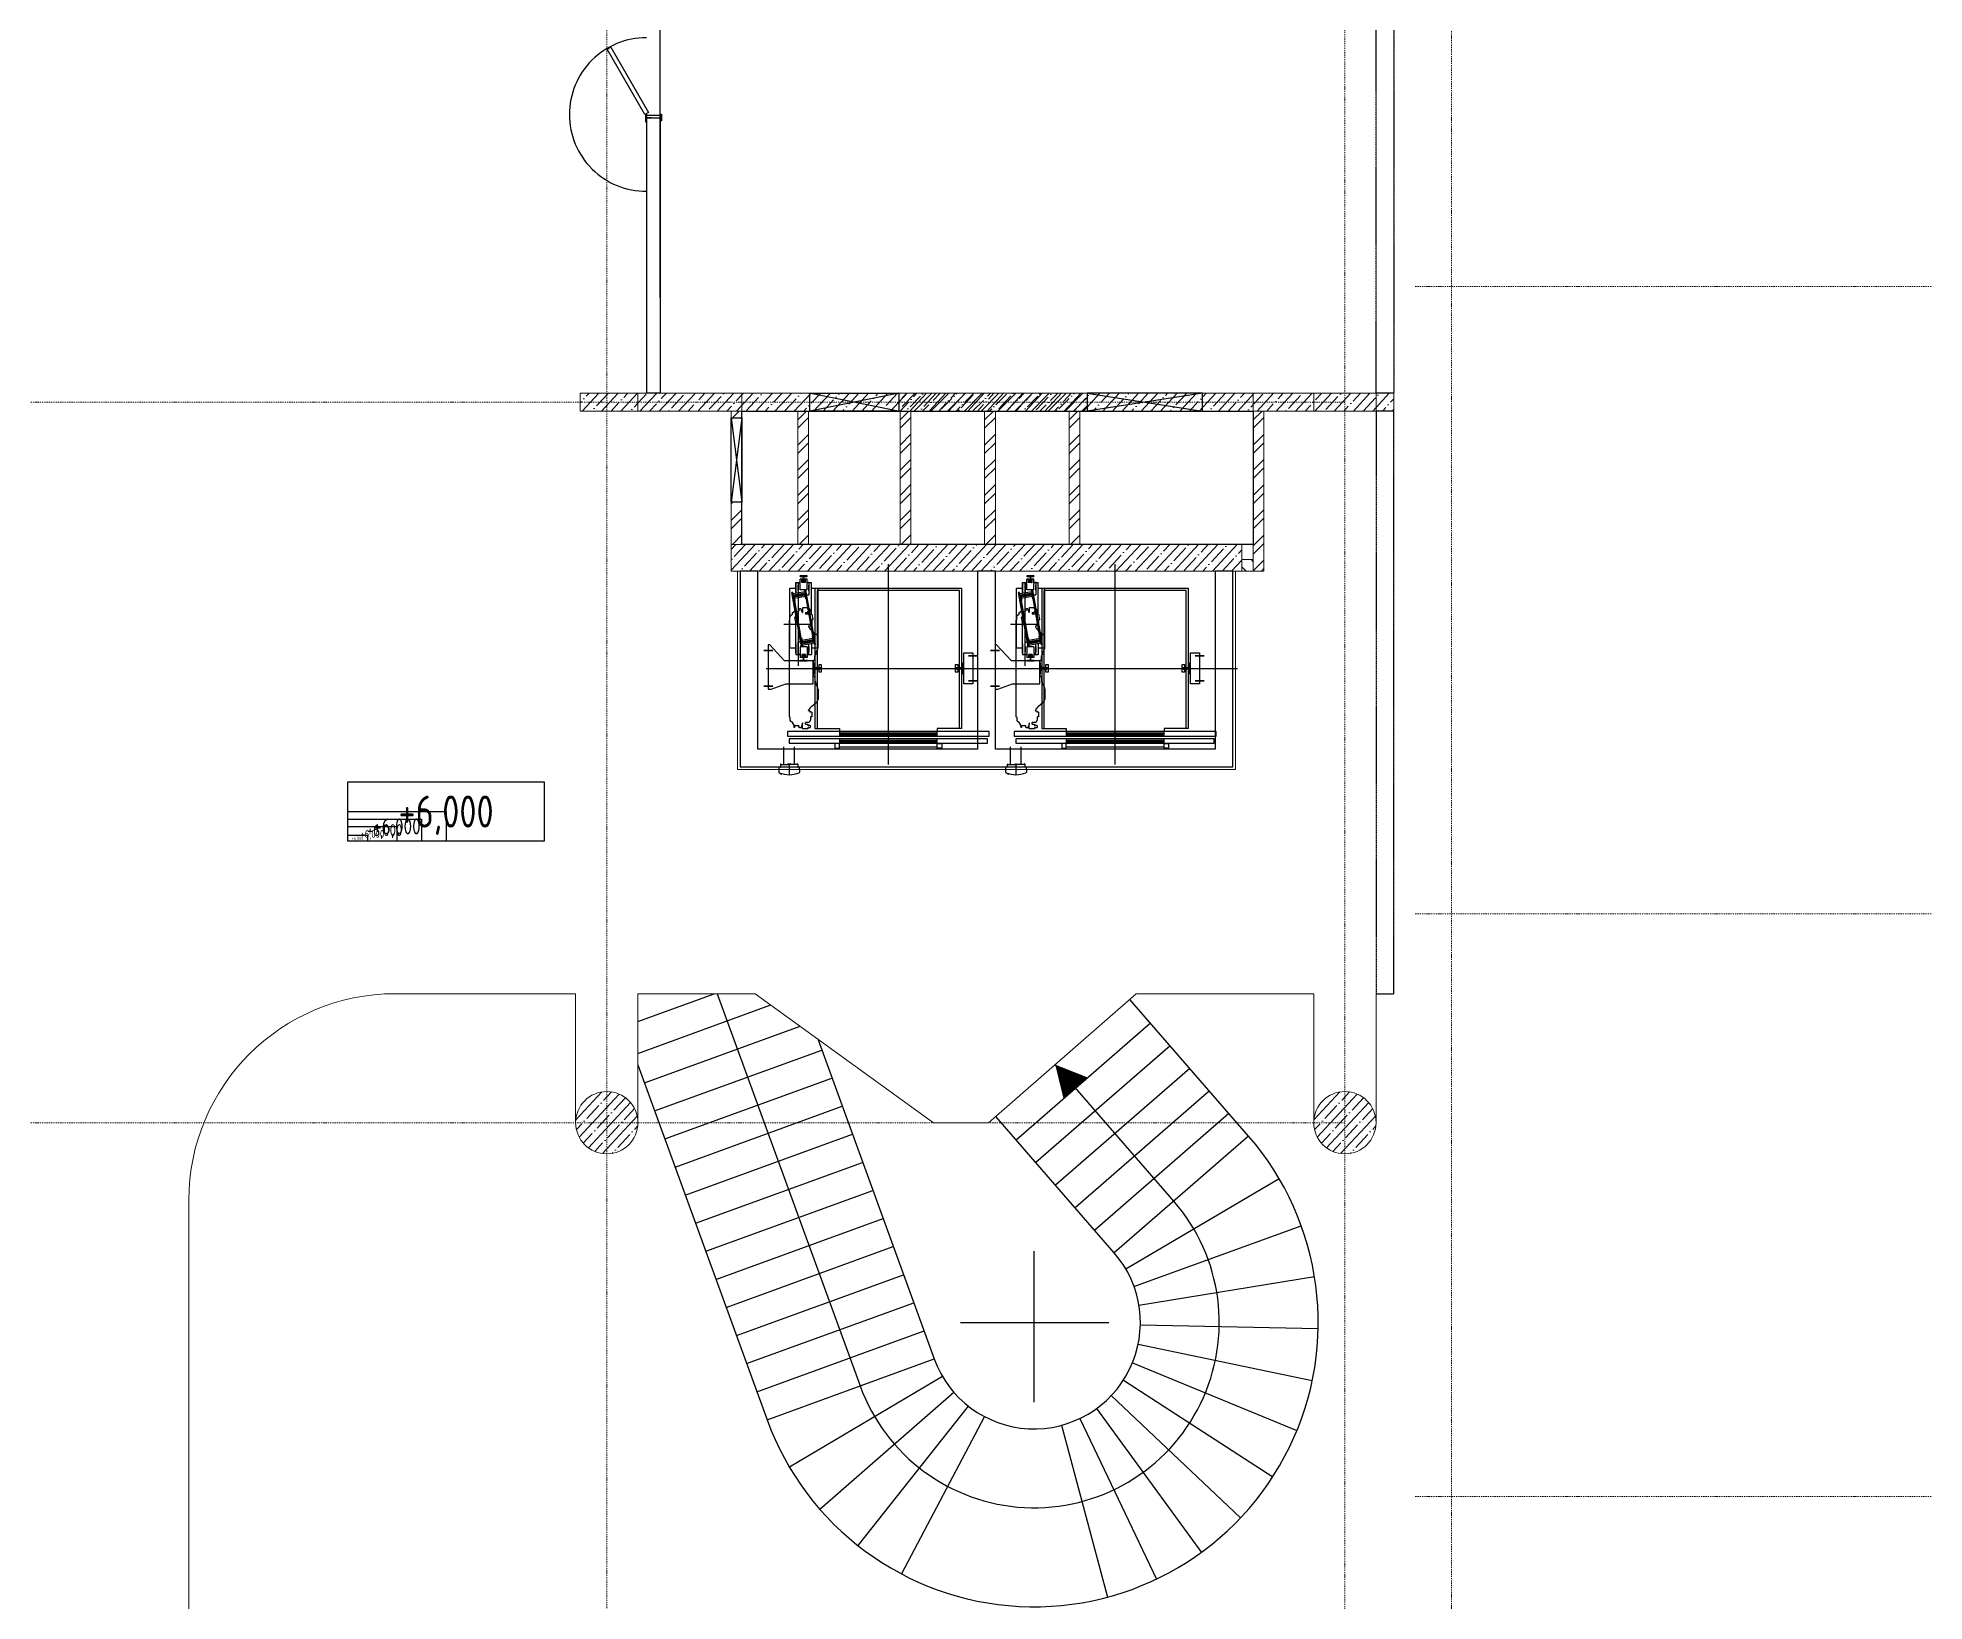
# Model space of a CAD drawing. Header units: millimetres. Extents: x -798 to 124478, y -405 to 121556.
# Drawn here: x 30879 to 52093, y 40399 to 57976 of the extents above; entities that cross this region are included whole.
import ezdxf
from ezdxf.enums import TextEntityAlignment as Align

# ---------------------------------------------------------------- set-up
doc = ezdxf.new("R2010")
doc.units = ezdxf.units.MM
for name, pattern in [('CENTER', [2, 1.25, -0.25, 0.25, -0.25]), ('PHANTOM2', [1.25, 0.625, -0.125, 0.125, -0.125, 0.125, -0.125]), ('Strichpunkt', [25.4, 12.7, -6.35, 0, -6.35])]:
    doc.linetypes.add(name, pattern=pattern)
for name, color, linetype in [('0 @ 0.1', 7, 'Continuous'), ('0 @ 0.2', 7, 'Continuous'), ('0 @ 100', 7, 'Continuous'), ('0 @ 20', 7, 'Continuous'), ('0 @ 200', 7, 'Continuous'), ('0 @ 50', 7, 'Continuous'), ('0 @ 75', 7, 'Continuous'), ('1', 7, 'Continuous'), ('A-ABOVE', 89, 'PHANTOM2'), ('A-OTB', 132, 'Continuous'), ('A-ЭСКИЗ', 250, 'Continuous'), ('kone', 2, 'Continuous')]:
    doc.layers.add(name, color=color, linetype=linetype)
for name, color, linetype, lineweight in [('A-AXES', 40, 'CENTER', 5), ('A-Hatch', 253, 'Continuous', 9), ('A-WALL-BRCK', 5, 'Continuous', 9), ('A-WALL-CONC', 4, 'Continuous', 13), ('concreet', 5, 'Continuous', 15), ('Текст', 7, 'Continuous', 25)]:
    doc.layers.add(name, color=color, linetype=linetype, lineweight=lineweight)
doc.styles.add('Arch-Dim', font='romans.shx', dxfattribs={"width": 0.75})

# ---------------------------------------------------------------- blocks, each defined once
blk = doc.blocks.new('Elev_A_CWT4PSM_DBG820_0')
at = {"layer": '1'}
for p, q in [((-12, 440), (-40, 440)), ((-40, 400), (-40, 440)), ((-12, 440), (-20, 440)), ((-20, 405), (-20, 440)), ((-12, 405), (-12, 440)), ((-12, 405), (-12, 440)), ((-12, 434), (-11, 434)), ((-12, 434), (-10, 434)), ((-12, 432), (-8, 432)), ((-10, 434), (-8, 432)), ((-8, 412), (-8, 432)), ((-8, 432), (-8, 432)), ((10, 434), (8, 432)), ((12, 432), (8, 432)), ((8, 412), (8, 432)), ((8, 432), (8, 432)), ((12, 434), (10, 434)), ((11, 434), (12, 434)), ((20, 440), (12, 440)), ((12, 405), (12, 440)), ((12, 405), (12, 440)), ((40, 440), (12, 440)), ((20, 405), (20, 440)), ((40, 400), (40, 440)), ((-160, 330), (-160, -330)), ((-89, 335), (-155, 335)), ((-121, 293), (-133, 291)), ((-25, -319), (-133, 291)), ((-13, -317), (-121, 293)), ((-118, 280), (18, 303)), ((21, 284), (-115, 260)), ((-107, 253), (-105, 255)), ((19, 260), (-105, 238)), ((-105, 255), (-102, 256)), ((21, 247), (-103, 225)), ((-100, 256), (-98, 251)), ((-89, 405), (-40, 405)), ((-89, 285), (-89, 405)), ((-89, 391), (-89, 285)), ((-89, 249), (-89, 265)), ((-89, 265), (-89, 248)), ((-85, 254), (-85, 258)), ((-84, 259), (-83, 259)), ((-82, 259), (-80, 255)), ((-66, 257), (-66, 262)), ((-65, 263), (-64, 263)), ((-63, 262), (-61, 258)), ((-60, 405), (-60, 290)), ((-60, 405), (-40, 405)), ((-60, 315), (-60, 375)), ((-60, 270), (-60, 265)), ((-60, 265), (-47, 265)), ((-48, 260), (-47, 265)), ((-46, 266), (-45, 266)), ((-44, 265), (-29, 265)), ((-44, 265), (-42, 261)), ((-43, 392), (-43, 400)), ((-40, 400), (-43, 400)), ((-40, 392), (-43, 392)), ((-40, 320), (-40, 392)), ((40, 320), (-40, 320)), ((-29, 263), (-29, 268)), ((-28, 269), (-27, 269)), ((-26, 269), (-24, 264)), ((-24, 265), (-11, 265)), ((20, 405), (-20, 405)), ((-12, 412), (-8, 412)), ((-12, 410), (-11, 411)), ((-11, 411), (-9, 411)), ((-11, 405), (-7, 410)), ((-10, 267), (-10, 272)), ((-9, 411), (-9, 411)), ((-9, 411), (-8, 411)), ((-9, 272), (-8, 273)), ((-8, 412), (-8, 411)), ((-7, 410), (7, 410)), ((7, 410), (-7, 410)), ((-7, 272), (-5, 268)), ((-3, 265), (6, 265)), ((10, 405), (7, 410)), ((8, 412), (8, 411)), ((12, 412), (8, 412)), ((9, 411), (8, 411)), ((8, 270), (9, 275)), ((11, 411), (9, 411)), ((9, 411), (9, 411)), ((10, 276), (13, 276)), ((12, 410), (11, 411)), ((13, 276), (16, 275)), ((27, 319), (15, 317)), ((123, -293), (15, 317)), ((17, 265), (24, 265)), ((135, -291), (27, 319)), ((28, 220), (101, -198)), ((36, 265), (60, 265)), ((40, 405), (89, 405)), ((60, 405), (40, 405)), ((40, 405), (60, 405)), ((40, 400), (42, 400)), ((40, 320), (40, 392)), ((40, 392), (42, 392)), ((42, 392), (42, 400)), ((60, 405), (60, 265)), ((60, 315), (60, 375)), ((89, 245), (89, 405)), ((89, 49), (89, 388)), ((155, 335), (89, 335)), ((160, 330), (160, -330)), ((-102, 13), (-100, 15)), ((-102, 13), (-91, -47)), ((-100, 15), (-84, 18)), ((-26, -220), (-99, 198)), ((-89, 17), (-89, 44)), ((75, 46), (91, 49)), ((91, 49), (93, 47)), ((93, 47), (104, -13)), ((-91, -47), (-89, -49)), ((-89, -49), (-73, -46)), ((-89, -391), (-89, -49)), ((102, -15), (86, -18)), ((89, -17), (89, -33)), ((104, -13), (102, -15)), ((-89, -335), (-155, -335)), ((-89, -285), (-89, -405)), ((-89, -405), (-40, -405)), ((-60, -405), (-60, -265)), ((-60, -265), (-35, -265)), ((-60, -315), (-60, -375)), ((-60, -405), (-40, -405)), ((-43, -392), (-43, -400)), ((-40, -392), (-43, -392)), ((-40, -400), (-43, -400)), ((-40, -320), (-40, -392)), ((40, -320), (-40, -320)), ((-40, -400), (-40, -440)), ((-30, -221), (-24, -220)), ((-13, -317), (-25, -319)), ((-22, -265), (-16, -265)), ((20, -405), (-20, -405)), ((-20, -405), (-20, -440)), ((105, -225), (-19, -247)), ((-19, -284), (117, -260)), ((120, -280), (-16, -303)), ((-11, -276), (-14, -275)), ((-12, -405), (-12, -440)), ((-12, -405), (-12, -440)), ((-12, -410), (-11, -411)), ((-12, -412), (-8, -412)), ((-8, -276), (-11, -276)), ((-11, -405), (-7, -410)), ((-11, -411), (-9, -411)), ((-9, -411), (-9, -411)), ((-9, -411), (-8, -411)), ((-8, -412), (-8, -411)), ((-8, -412), (-8, -432)), ((-7, -270), (-7, -275)), ((-7, -410), (7, -410)), ((7, -410), (-7, -410)), ((-4, -265), (5, -265)), ((9, -272), (7, -268)), ((10, -405), (7, -410)), ((8, -412), (8, -411)), ((9, -411), (8, -411)), ((12, -412), (8, -412)), ((8, -412), (8, -432)), ((11, -411), (9, -411)), ((9, -411), (9, -411)), ((11, -272), (10, -273)), ((12, -410), (11, -411)), ((12, -267), (12, -272)), ((12, -405), (12, -440)), ((12, -405), (12, -440)), ((13, -265), (26, -265)), ((20, -405), (20, -440)), ((28, -269), (26, -264)), ((30, -269), (29, -269)), ((31, -263), (30, -268)), ((31, -265), (46, -265)), ((40, -320), (40, -392)), ((40, -392), (42, -392)), ((40, -400), (42, -400)), ((40, -400), (40, -440)), ((40, -405), (89, -405)), ((60, -405), (40, -405)), ((40, -405), (60, -405)), ((42, -392), (42, -400)), ((46, -265), (44, -261)), ((48, -266), (47, -266)), ((50, -260), (49, -265)), ((49, -265), (60, -265)), ((60, -270), (60, -265)), ((60, -405), (60, -290)), ((60, -315), (60, -375)), ((65, -262), (63, -258)), ((67, -263), (66, -263)), ((68, -257), (68, -262)), ((84, -259), (82, -255)), ((86, -259), (85, -259)), ((87, -254), (87, -258)), ((89, -249), (89, -265)), ((89, -249), (89, -265)), ((89, -285), (89, -405)), ((89, -285), (89, -388)), ((155, -335), (89, -335)), ((102, -256), (100, -251)), ((107, -255), (103, -256)), ((109, -253), (107, -255)), ((135, -291), (123, -293)), ((-12, -440), (-40, -440)), ((-12, -440), (-20, -440)), ((-12, -432), (-8, -432)), ((-12, -434), (-11, -434)), ((-12, -434), (-10, -434)), ((-10, -434), (-8, -432)), ((-8, -432), (-8, -432)), ((12, -432), (8, -432)), ((8, -432), (8, -432)), ((10, -434), (8, -432)), ((12, -434), (10, -434)), ((11, -434), (12, -434)), ((20, -440), (12, -440)), ((40, -440), (12, -440))]:
    blk.add_line(p, q, dxfattribs=at)
for points in [[(-107, 253), (-107, 253), (-107, 252), (-107, 252), (-106, 250), (-106, 249), (-106, 247), (-105, 245), (-105, 242), (-104, 239), (-104, 238)], [(-105, 238), (-98, 198), (-100, 198), (-101, 198), (-102, 198), (-103, 198), (-103, 197), (-104, 197), (-104, 197), (-104, 197)], [(-98, 251), (-98, 251), (-98, 251), (-98, 250), (-98, 248), (-98, 247), (-97, 245), (-97, 243), (-96, 240), (-96, 239)], [(-85, 254), (-85, 253), (-85, 253), (-85, 252), (-85, 251), (-84, 249), (-84, 247), (-84, 245), (-83, 243), (-83, 242)], [(-80, 255), (-80, 254), (-80, 254), (-79, 253), (-79, 252), (-79, 250), (-79, 248), (-78, 246), (-78, 243), (-78, 243)], [(-66, 257), (-66, 257), (-66, 256), (-66, 255), (-66, 254), (-66, 253), (-65, 251), (-65, 248), (-64, 246), (-64, 245)], [(-61, 258), (-61, 258), (-61, 257), (-61, 256), (-61, 255), (-60, 254), (-60, 252), (-60, 249), (-59, 247), (-59, 246)], [(-48, 260), (-48, 260), (-48, 259), (-47, 259), (-47, 257), (-47, 256), (-47, 254), (-46, 252), (-46, 249), (-46, 248)], [(-42, 261), (-42, 261), (-42, 260), (-42, 260), (-42, 258), (-42, 257), (-41, 255), (-41, 253), (-40, 250), (-40, 249)], [(-29, 263), (-29, 263), (-29, 263), (-29, 262), (-29, 261), (-28, 259), (-28, 257), (-28, 255), (-27, 252), (-27, 251)], [(-24, 264), (-24, 264), (-23, 264), (-23, 263), (-23, 262), (-23, 260), (-23, 258), (-22, 256), (-22, 253), (-21, 252)], [(-10, 267), (-10, 267), (-10, 266), (-10, 265), (-10, 264), (-10, 262), (-9, 261), (-9, 258), (-8, 256), (-8, 255)], [(-5, 268), (-5, 268), (-5, 267), (-5, 266), (-4, 265), (-4, 263), (-4, 262), (-3, 259), (-3, 257), (-3, 256)], [(8, 270), (8, 270), (9, 269), (9, 269), (9, 267), (9, 266), (10, 264), (10, 262), (10, 259), (11, 258)], [(16, 275), (16, 275), (16, 274), (16, 273), (16, 272), (16, 270), (17, 268), (17, 266), (18, 264), (18, 261), (18, 259)], [(32, 221), (32, 221), (32, 221), (31, 221), (31, 221), (30, 221), (29, 221), (28, 221), (26, 220), (19, 260)], [(-24, -220), (-17, -260), (107, -238), (100, -198), (102, -198), (103, -198), (104, -198), (105, -198), (105, -197), (105, -197), (106, -197), (106, -197)], [(-17, -259), (-16, -262), (-16, -265), (-15, -267), (-15, -269), (-14, -271), (-14, -273), (-14, -274), (-14, -274), (-14, -275), (-14, -275)], [(-9, -258), (-8, -259), (-8, -262), (-8, -264), (-7, -266), (-7, -267), (-7, -269), (-7, -269), (-7, -270), (-7, -270)], [(5, -256), (5, -257), (5, -259), (6, -262), (6, -263), (6, -265), (7, -266), (7, -267), (7, -268), (7, -268)], [(10, -255), (10, -256), (11, -258), (11, -261), (11, -262), (12, -264), (12, -265), (12, -266), (12, -267), (12, -267)], [(23, -252), (24, -253), (24, -256), (24, -258), (25, -260), (25, -262), (25, -263), (25, -264), (25, -264), (26, -264)], [(29, -251), (29, -252), (29, -255), (30, -257), (30, -259), (30, -261), (31, -262), (31, -263), (31, -263), (31, -263)], [(42, -249), (42, -250), (43, -253), (43, -255), (43, -257), (44, -258), (44, -260), (44, -260), (44, -261), (44, -261)], [(47, -248), (48, -249), (48, -252), (49, -254), (49, -256), (49, -257), (49, -259), (49, -259), (50, -260), (50, -260)], [(61, -246), (61, -247), (61, -249), (62, -252), (62, -254), (62, -255), (63, -256), (63, -257), (63, -258), (63, -258)], [(66, -245), (66, -246), (67, -248), (67, -251), (68, -253), (68, -254), (68, -255), (68, -256), (68, -257), (68, -257)], [(80, -243), (80, -243), (80, -246), (81, -248), (81, -250), (81, -252), (81, -253), (82, -254), (82, -254), (82, -255)], [(85, -242), (85, -243), (86, -245), (86, -247), (86, -249), (87, -251), (87, -252), (87, -253), (87, -253), (87, -254)], [(98, -239), (98, -240), (99, -243), (99, -245), (100, -247), (100, -248), (100, -250), (100, -251), (100, -251), (100, -251)], [(106, -238), (107, -241), (107, -243), (108, -246), (108, -248), (108, -250), (108, -251), (109, -252), (109, -253), (109, -253), (109, -253)]]:
    blk.add_lwpolyline(points, dxfattribs=at)
for centre, radius, start, end in [((-155, 330), 5, 90, 180), ((-101, 255), 1, 25, 100), ((-92, 254), 7, 205, 355), ((-84, 258), 1, 100, 175), ((-83, 258), 1, 25, 100), ((-73, 258), 7, 205, 355), ((-65, 262), 1, 100, 175), ((-64, 262), 1, 25, 100), ((-55, 261), 7, 205, 355), ((-46, 265), 1, 100, 175), ((-45, 265), 1, 25, 100), ((-36, 264), 7, 205, 355), ((-28, 268), 1, 100, 175), ((-27, 268), 1, 25, 100), ((-17, 267), 7, 205, 355), ((-10, 409), 4, 235.7711, 259.1931), ((-9, 271), 1, 100, 175), ((-8, 272), 1, 25, 100), ((1, 271), 7, 205, 355), ((10, 275), 1, 100, 175), ((10, 409), 4, 280.8069, 304.2289), ((11, 408), 2, 276.7774, 292.0243), ((155, 330), 5, 0, 90), ((-155, -330), 5, 180, 270), ((-10, -409), 4, 100.8069, 124.2289), ((-8, -275), 1, 280, 355), ((0, -271), 7, 25, 175), ((10, -272), 1, 205, 280), ((10, -409), 4, 55.7711, 79.1931), ((11, -271), 1, 280, 355), ((11, -408), 2, 67.9757, 83.2226), ((19, -267), 7, 25, 175), ((28, -268), 1, 205, 280), ((29, -268), 1, 280, 355), ((38, -264), 7, 25, 175), ((47, -265), 1, 205, 280), ((48, -265), 1, 280, 355), ((57, -261), 7, 25, 175), ((66, -262), 1, 205, 280), ((67, -262), 1, 280, 355), ((75, -258), 7, 25, 175), ((85, -258), 1, 205, 280), ((86, -258), 1, 280, 355), ((94, -254), 7, 25, 175), ((103, -255), 1, 205, 280), ((155, -330), 5, 270, 0)]:
    blk.add_arc(centre, radius, start, end, dxfattribs=at)
blk = doc.blocks.new('MX20_Planview')
at = {"layer": '1', "ltscale": 0.25}
for p, q in [((27, 660), (27, 647)), ((35, 664), (31, 664)), ((35, 642), (31, 642)), ((37, 667), (51, 667)), ((37, 640), (51, 640)), ((55, 663), (52, 663)), ((55, 644), (52, 644)), ((56, 667), (58, 667)), ((56, 640), (58, 640)), ((58, 667), (58, 680)), ((58, 680), (119, 680)), ((58, 627), (58, 640)), ((119, 680), (119, 627)), ((122, 647), (122, 646)), ((132, 647), (122, 647)), ((122, 646), (122, 641)), ((122, 641), (122, 641)), ((122, 641), (123, 641)), ((123, 631), (123, 641)), ((123, 641), (123, 641)), ((130, 661), (132, 662)), ((130, 648), (130, 661)), ((132, 647), (130, 648)), ((132, 662), (134, 666)), ((134, 666), (136, 666)), ((136, 668), (137, 669)), ((136, 666), (136, 668)), ((137, 669), (151, 669)), ((151, 669), (152, 668)), ((152, 668), (152, 666)), ((152, 666), (154, 666)), ((154, 666), (156, 662)), ((156, 662), (158, 661)), ((158, 648), (156, 647)), ((156, 647), (166, 647)), ((158, 661), (158, 648)), ((166, 647), (167, 646)), ((167, 641), (166, 641)), ((210, 641), (166, 641)), ((167, 646), (167, 641)), ((210, 641), (207, 665)), ((207, 665), (214, 665)), ((217, 637), (214, 665)), ((240, 601), (217, 637)), ((14, 543), (27, 543)), ((14, 493), (14, 543)), ((14, 493), (35, 493)), ((27, 549), (28, 549)), ((27, 543), (27, 549)), ((28, 549), (29, 581)), ((35, 477), (35, 493)), ((47, 476), (36, 476)), ((42, 609), (85, 609)), ((42, 609), (42, 601)), ((47, 473), (47, 476)), ((50, 473), (47, 473)), ((50, 473), (50, 471)), ((85, 627), (58, 627)), ((85, 627), (85, 609)), ((116, 627), (116, 612)), ((119, 627), (116, 627)), ((121, 631), (123, 631)), ((121, 631), (121, 623)), ((123, 631), (123, 631)), ((260, 549), (259, 581)), ((260, 549), (259, 581)), ((262, 549), (260, 549)), ((262, 549), (260, 549)), ((262, 543), (262, 549)), ((262, 543), (268, 543)), ((268, -543), (268, 543)), ((-56, 234), (-56, 346)), ((-28, 164), (-52, 217)), ((14, 423), (-38, 380)), ((-31, 164), (-31, 152)), ((-28, 164), (-30, 164)), ((-30, 151), (-23, 151)), ((-23, 162), (-23, 162)), ((-23, 154), (-23, 154)), ((-23, 151), (-23, 149)), ((-23, 149), (-22, 149)), ((-21, 100), (-21, 141)), ((-21, 102), (-21, 100)), ((-11, 90), (0, 90)), ((0, -90), (0, 90)), ((-28, -164), (-52, -217)), ((-31, -164), (-31, -152)), ((-30, -151), (-23, -151)), ((-28, -164), (-30, -164)), ((-23, -149), (-22, -149)), ((-23, -151), (-23, -149)), ((-21, -102), (-21, -100)), ((-21, -100), (-21, -141)), ((-11, -90), (0, -90)), ((-56, -234), (-56, -346)), ((14, -423), (-38, -380)), ((14, -543), (14, -493)), ((14, -493), (35, -493)), ((14, -543), (27, -543)), ((27, -543), (27, -549)), ((27, -549), (28, -549)), ((28, -549), (29, -581)), ((35, -493), (35, -477)), ((36, -476), (47, -476)), ((42, -609), (42, -601)), ((42, -609), (85, -609)), ((47, -473), (50, -473)), ((47, -473), (47, -476)), ((50, -473), (50, -471)), ((58, -627), (58, -640)), ((85, -627), (58, -627)), ((85, -613), (85, -609)), ((85, -627), (85, -609)), ((121, -627), (119, -627)), ((119, -680), (119, -627)), ((121, -631), (121, -627)), ((123, -631), (121, -631)), ((123, -631), (123, -641)), ((224, -626), (217, -636)), ((236, -628), (226, -628)), ((236, -628), (226, -628)), ((236, -628), (236, -605)), ((245, -600), (238, -602)), ((238, -602), (238, -602)), ((260, -549), (259, -581)), ((260, -549), (259, -581)), ((262, -549), (260, -549)), ((262, -549), (260, -549)), ((262, -543), (262, -549)), ((262, -543), (268, -543)), ((27, -647), (27, -660)), ((35, -642), (31, -642)), ((35, -664), (31, -664)), ((37, -640), (51, -640)), ((37, -667), (51, -667)), ((55, -644), (52, -644)), ((55, -663), (52, -663)), ((56, -640), (58, -640)), ((56, -667), (58, -667)), ((58, -667), (58, -680)), ((58, -680), (119, -680)), ((122, -641), (122, -641)), ((122, -646), (122, -641)), ((123, -641), (122, -641)), ((122, -647), (122, -646)), ((132, -647), (122, -647)), ((132, -647), (130, -648)), ((132, -647), (130, -648)), ((132, -647), (130, -648)), ((132, -647), (130, -648)), ((132, -647), (130, -648)), ((132, -647), (130, -648)), ((132, -647), (130, -648)), ((130, -648), (130, -661)), ((130, -648), (130, -661)), ((130, -648), (130, -661)), ((130, -648), (130, -661)), ((130, -648), (130, -661)), ((130, -648), (130, -661)), ((130, -648), (130, -661)), ((130, -661), (132, -662)), ((130, -661), (132, -662)), ((130, -661), (132, -662)), ((130, -661), (132, -662)), ((130, -661), (132, -662)), ((130, -661), (132, -662)), ((130, -661), (132, -662)), ((132, -662), (134, -666)), ((132, -662), (134, -666)), ((132, -662), (134, -666)), ((132, -662), (134, -666)), ((132, -662), (134, -666)), ((132, -662), (134, -666)), ((132, -662), (134, -666)), ((134, -666), (136, -666)), ((134, -666), (136, -666)), ((134, -666), (136, -666)), ((134, -666), (136, -666)), ((134, -666), (136, -666)), ((134, -666), (136, -666)), ((134, -666), (136, -666)), ((136, -666), (136, -668)), ((136, -666), (136, -668)), ((136, -666), (136, -668)), ((136, -666), (136, -668)), ((136, -666), (136, -668)), ((136, -666), (136, -668)), ((136, -668), (137, -669)), ((136, -668), (137, -669)), ((136, -668), (137, -669)), ((136, -668), (137, -669)), ((136, -668), (137, -669)), ((136, -668), (137, -669)), ((137, -669), (151, -669)), ((137, -669), (151, -669)), ((137, -669), (151, -669)), ((137, -669), (151, -669)), ((137, -669), (151, -669)), ((137, -669), (139, -669)), ((151, -669), (152, -668)), ((151, -669), (152, -668)), ((151, -669), (152, -668)), ((151, -669), (152, -668)), ((151, -669), (152, -668)), ((152, -666), (154, -666)), ((152, -668), (152, -666)), ((152, -668), (152, -666)), ((152, -668), (152, -666)), ((152, -668), (152, -666)), ((152, -668), (152, -666)), ((152, -666), (154, -666)), ((152, -666), (154, -666)), ((152, -666), (154, -666)), ((152, -666), (154, -666)), ((154, -666), (156, -662)), ((154, -666), (156, -662)), ((154, -666), (156, -662)), ((154, -666), (156, -662)), ((154, -666), (156, -662)), ((158, -648), (156, -647)), ((156, -647), (166, -647)), ((158, -648), (156, -647)), ((158, -648), (156, -647)), ((158, -648), (156, -647)), ((158, -648), (156, -647)), ((156, -662), (158, -661)), ((156, -662), (158, -661)), ((156, -662), (158, -661)), ((156, -662), (158, -661)), ((156, -662), (158, -661)), ((158, -661), (158, -648)), ((158, -661), (158, -648)), ((158, -661), (158, -648)), ((158, -661), (158, -648)), ((158, -661), (158, -648)), ((167, -641), (166, -641)), ((209, -641), (166, -641)), ((166, -647), (167, -646)), ((167, -646), (167, -641))]:
    blk.add_line(p, q, dxfattribs=at)
for centre, radius, start, end in [((31, 660), 4.2, 90, 180), ((31, 647), 4.2, 180, 270), ((41, 664), 5.25, 139.1176, 174.8153), ((41, 643), 5.25, 185.1847, 220.8824), ((47, 664), 5.25, 349.8415, 40.8824), ((47, 643), 5.25, 319.1176, 10.1585), ((60, 664), 5.25, 139.1176, 190.1585), ((60, 643), 5.25, 169.8415, 220.8824), ((-77, 530), 140, 310.542, 335.2076), ((49, 581), 20, 117.1987, 178), ((36, 477), 0.5, 180, 270), ((39, 601), 3, 288.0343, 360), ((107, 623), 14, 307.3916, 360), ((239, 581), 20, 2, 86.8412), ((-16, 346), 40, 122.8982, 180), ((-16, 234), 40, 180, 205), ((-30, 164), 0.5, 90, 180), ((-30, 152), 0.5, 180, 270), ((-61, 141), 40, 0, 11.8522), ((-11, 100), 10, 180, 270), ((-30, -152), 0.5, 90, 180), ((-30, -164), 0.5, 180, 270), ((-61, -141), 40, 348.1478, 0), ((-11, -100), 10, 90, 180), ((-16, -234), 40, 155, 180), ((-16, -346), 40, 180, 237.1018), ((-77, -530), 140, 24.7924, 49.458), ((49, -581), 20, 182, 242.8013), ((36, -477), 0.5, 90, 180), ((39, -601), 3, 360, 71.9657), ((209, -631), 10, 270, 327.6863), ((226, -626), 2, 179.4199, 270), ((239, -605), 3, 108.0343, 180), ((239, -581), 20, 288.0343, 358), ((239, -581), 20, 288.0343, 358), ((31, -647), 4.2, 90, 180), ((31, -660), 4.2, 180, 270), ((41, -643), 5.25, 139.1176, 174.8153), ((41, -664), 5.25, 185.1847, 220.8824), ((47, -643), 5.25, 349.8415, 40.8824), ((47, -664), 5.25, 319.1176, 10.1585), ((60, -643), 5.25, 139.1176, 190.1585), ((60, -664), 5.25, 169.8415, 220.8824)]:
    blk.add_arc(centre, radius, start, end, dxfattribs=at)
blk = doc.blocks.new('Elev_A_Machinery_0')
at = {"layer": '1'}
for points in [[(-994.25, 1040.25), (-991.75, 1034.25), (-956.75, 1032.05), (-956.75, 1007.4), (-957.5, 997.4), (-957.5, 972), (-948.5, 972), (-948.5, 997.4), (-949.25, 1007.4), (-949.25, 1032.05), (-914.25, 1034.25), (-911.75, 1040.25)], [(-911.75, 83.75), (-914.25, 89.75), (-949.25, 91.95), (-949.25, 116.6), (-948.5, 126.6), (-948.5, 152), (-957.5, 152), (-957.5, 126.6), (-956.75, 116.6), (-956.75, 91.95), (-991.75, 89.75), (-994.25, 83.75)], [(-847, -62.5), (-838, -60), (-835, -5), (-817, -5), (-807, -8), (-765, -8), (-765, 8), (-807, 8), (-817, 5), (-835, 5), (-838, 60), (-847, 62.5)], [(-783.5, -40), (-750, -40), (-750, 40), (-783.5, 40), (-783.5, 9.5), (-763.5, 9.5), (-763.5, -9.5), (-783.5, -9.5)], [(783.5, 40), (750, 40), (750, -40), (783.5, -40), (783.5, -9.5), (763.5, -9.5), (763.5, 9.5), (783.5, 9.5)], [(847, 62.5), (838, 60), (835, 5), (817, 5), (807, 8), (765, 8), (765, -8), (807, -8), (817, -5), (835, -5), (838, -60), (847, -62.5)]]:
    blk.add_lwpolyline(points, close=True, dxfattribs=at)
blk.add_blockref('Elev_A_CWT4PSM_DBG820_0', (-953, 562))
at = {"rotation": 180}
blk.add_blockref('MX20_Planview', (-847, 0), dxfattribs=at)
blk = doc.blocks.new('MAP_WallMounting_Aluminium')
at = {"layer": '1', "ltscale": 0.25}
for p, q in [((-98, 5), (-98, -29)), ((-98, 5), (-97, 5)), ((-97, 7), (-95, 7)), ((-97, 6), (-97, 7)), ((-94, 6), (-94, 1)), ((-93, 0), (-15, 0)), ((-14, 1), (-14, 6)), ((-13, 7), (-13, 7)), ((-12, 6), (-12, 1)), ((-11, 0), (-5, 0)), ((0, 7), (0, -114)), ((11, 0), (5, 0)), ((12, 6), (12, 1)), ((13, 7), (13, 7)), ((14, 1), (14, 6)), ((93, 0), (15, 0)), ((94, 6), (94, 1)), ((97, 7), (95, 7)), ((97, 6), (97, 7)), ((98, 5), (97, 5)), ((98, 5), (98, -29)), ((-118, -32), (-118, -56)), ((-118, -57), (-118, -85)), ((-100, -31), (-117, -31)), ((-103, -97), (-104, -102)), ((-104, -102), (-83, -109)), ((-103, -97), (-82, -104)), ((-103, -98), (-82, -105)), ((-90, -107), (-90, -107)), ((-82, -104), (-83, -109)), ((117, -31), (100, -31)), ((117, -56), (117, -32)), ((117, -58), (117, -85))]:
    blk.add_line(p, q, dxfattribs=at)
for centre, radius, start, end in [((-97, 6), 0.5, 270, 0), ((-95, 6), 1, 0, 90), ((-93, 1), 1, 180, 270), ((-15, 1), 1, 270, 0), ((-13, 6), 1, 90, 180), ((-13, 6), 1, 0, 90), ((-11, 1), 1, 180, 270), ((-5, 1), 1, 270, 358.6589), ((0, 1), 3.7, 90, 178.6589), ((0, 1), 3.7, 1.3411, 90), ((5, 1), 1, 181.3411, 270), ((11, 1), 1, 270, 0), ((13, 6), 1, 90, 180), ((13, 6), 1, 0, 90), ((15, 1), 1, 180, 270), ((93, 1), 1, 270, 0), ((95, 6), 1, 90, 180), ((97, 6), 0.5, 180, 270), ((-117, -32), 0.5, 90, 180), ((-108, -85), 10, 180, 248.2418), ((0, 185), 300, 248.2418, 291.7582), ((-100, -29), 2, 270, 0), ((100, -29), 2, 180, 270), ((107, -85), 10, 291.7582, 0), ((117, -32), 0.5, 0, 90), ((117, -56), 0.3, 312.604, 0)]:
    blk.add_arc(centre, radius, start, end, dxfattribs=at)
blk = doc.blocks.new('Elev_A_CombinationBracket_KM800909G02_0')
at = {"layer": '1'}
for points in [[(0, 0), (0, 84), (-320, 84), (-486, 265), (-503, 265), (-503, -235), (-472, -235), (-307, -175), (0, -175)], [(-553, 200), (-453, 200)], [(-553, -200), (-453, -200)]]:
    blk.add_lwpolyline(points, close=True, dxfattribs=at)
blk = doc.blocks.new('Elev_A_CarBracket_KM775800G01_0')
at = {"layer": '1'}
for points in [[(0, 175), (103, 175), (103, -175), (0, -175)], [(153, 140), (53, 140)], [(153, -140), (53, -140)]]:
    blk.add_lwpolyline(points, close=True, dxfattribs=at)
blk = doc.blocks.new('bvh76')
at = {"layer": '1'}
for p, q in [((36415, 6775), (36415, 9025)), ((36415, 6775), (36415, 9025)), ((38965, 6775), (38965, 9025)), ((38965, 6775), (38965, 9025)), ((35400, 8809), (35400, 7885)), ((37240, 8755), (35590, 8755)), ((35590, 8755), (35590, 7180)), ((37215, 8730), (35615, 8730)), ((35615, 8730), (35615, 7180)), ((37215, 7180), (37215, 8730)), ((37240, 7180), (37240, 8755)), ((37950, 8809), (37950, 7885)), ((39790, 8755), (38140, 8755)), ((38140, 8755), (38140, 7180)), ((39765, 8730), (38165, 8730)), ((38165, 8730), (38165, 7180)), ((39765, 7180), (39765, 8730)), ((39790, 7180), (39790, 8755)), ((35560, 8347), (35240, 8347)), ((38110, 8347), (37790, 8347)), ((35040, 7855), (37790, 7855)), ((37590, 7855), (40340, 7855)), ((35865, 6975), (36965, 6975)), ((38415, 6975), (39515, 6975))]:
    blk.add_line(p, q, dxfattribs=at)
for points in [[(37550, 7095), (37550, 7145), (35280, 7145), (35280, 7095)], [(37530, 7015), (37530, 7065), (35299, 7065), (35299, 7015)], [(35865, 7010), (35815, 7010), (35815, 6960), (35865, 6960)], [(36415, 7095), (36415, 7140), (35865, 7140), (35865, 7095)], [(36415, 7020), (36415, 7065), (35865, 7065), (35865, 7020)], [(36965, 7095), (36965, 7140), (36415, 7140), (36415, 7095)], [(36965, 7020), (36965, 7065), (36415, 7065), (36415, 7020)], [(36965, 7010), (37015, 7010), (37015, 6960), (36965, 6960)], [(40100, 7095), (40100, 7145), (37830, 7145), (37830, 7095)], [(40080, 7015), (40080, 7065), (37849, 7065), (37849, 7015)], [(38415, 7010), (38365, 7010), (38365, 6960), (38415, 6960)], [(38965, 7095), (38965, 7140), (38415, 7140), (38415, 7095)], [(38965, 7020), (38965, 7065), (38415, 7065), (38415, 7020)], [(39515, 7095), (39515, 7140), (38965, 7140), (38965, 7095)], [(39515, 7020), (39515, 7065), (38965, 7065), (38965, 7020)], [(39515, 7010), (39565, 7010), (39565, 6960), (39515, 6960)]]:
    blk.add_lwpolyline(points, close=True, dxfattribs=at)
for points in [[(35590, 7180), (35865, 7180), (35865, 7145)], [(35865, 7125), (36415, 7125)], [(35865, 7110), (36415, 7110)], [(35865, 7050), (36415, 7050)], [(35865, 7035), (36415, 7035)], [(36415, 7125), (36965, 7125)], [(36415, 7110), (36965, 7110)], [(36415, 7050), (36965, 7050)], [(36415, 7035), (36965, 7035)], [(37240, 7180), (36965, 7180), (36965, 7145)], [(38140, 7180), (38415, 7180), (38415, 7145)], [(38415, 7125), (38965, 7125)], [(38415, 7110), (38965, 7110)], [(38415, 7050), (38965, 7050)], [(38415, 7035), (38965, 7035)], [(38965, 7125), (39515, 7125)], [(38965, 7110), (39515, 7110)], [(38965, 7050), (39515, 7050)], [(38965, 7035), (39515, 7035)], [(39790, 7180), (39515, 7180), (39515, 7145)], [(35240, 6775), (35240, 6975)], [(35360, 6775), (35360, 6975)], [(37790, 6775), (37790, 6975)], [(37910, 6775), (37910, 6975)]]:
    blk.add_lwpolyline(points, dxfattribs=at)
for name, p in [('Elev_A_Machinery_0', (36415, 7855)), ('Elev_A_Machinery_0', (38965, 7855)), ('Elev_A_CombinationBracket_KM800909G02_0', (35568, 7855)), ('Elev_A_CombinationBracket_KM800909G02_0', (38118, 7855)), ('Elev_A_CarBracket_KM775800G01_0', (37262, 7855)), ('Elev_A_CarBracket_KM775800G01_0', (39812, 7855)), ('MAP_WallMounting_Aluminium', (35300, 6775)), ('MAP_WallMounting_Aluminium', (37850, 6775))]:
    blk.add_blockref(name, p)
blk = doc.blocks.new('*U74')
blk.add_lwpolyline([(0, 3.33), (11.05, 3.33), (11.05, 0), (0, 0)], close=True)
at = {"style": 'Arch-Dim', "width": 0.75}
blk.add_attdef('УРОВЕНЬ', text='', height=1.8, dxfattribs=at).set_placement((5.53, 0.77), align=Align.CENTER)
blk = doc.blocks.new('*U748')
at = {"layer": '0 @ 0.1', "transparency": 33554687, "xscale": 0.1, "yscale": 0.1, "zscale": 0.1}
blk.add_blockref('*U74', (34365, 48943), dxfattribs=at).add_auto_attribs({'УРОВЕНЬ': '+6,000'})
at = {"layer": '0 @ 0.2', "transparency": 33554687, "xscale": 0.2, "yscale": 0.2, "zscale": 0.2}
blk.add_blockref('*U74', (34365, 48943), dxfattribs=at).add_auto_attribs({'УРОВЕНЬ': '+6,000'})
at = {"layer": '0 @ 100', "transparency": 33554687, "xscale": 100, "yscale": 100, "zscale": 100}
blk.add_blockref('*U74', (34365, 48943), dxfattribs=at).add_auto_attribs({'УРОВЕНЬ': '+6,000'})
at = {"layer": '0 @ 20', "transparency": 33554687, "xscale": 20, "yscale": 20, "zscale": 20}
blk.add_blockref('*U74', (34365, 48943), dxfattribs=at).add_auto_attribs({'УРОВЕНЬ': '+6,000'})
at = {"layer": '0 @ 200', "transparency": 33554687, "xscale": 200, "yscale": 200, "zscale": 200}
blk.add_blockref('*U74', (34365, 48943), dxfattribs=at).add_auto_attribs({'УРОВЕНЬ': '+6,000'})
at = {"layer": '0 @ 50', "transparency": 33554687, "xscale": 50, "yscale": 50, "zscale": 50}
blk.add_blockref('*U74', (34365, 48943), dxfattribs=at).add_auto_attribs({'УРОВЕНЬ': '+6,000'})
at = {"layer": '0 @ 75', "transparency": 33554687, "xscale": 75, "yscale": 75, "zscale": 75}
blk.add_blockref('*U74', (34365, 48943), dxfattribs=at).add_auto_attribs({'УРОВЕНЬ': '+6,000'})
blk = doc.blocks.new('оси 2')
at = {"layer": 'A-AXES', "linetype": 'Strichpunkt', "transparency": 33554687}
for p, q in [((2196697, -2332748), (2196697, -2401098)), ((2204997, -2332742), (2204997, -2400516)), ((2206197, -2362645), (2206197, -2400516)), ((2282097, -2378446), (2205788, -2378446)), ((2204997, -2379746), (2162291, -2379746)), ((2282097, -2385496), (2205788, -2385496)), ((2204997, -2387846), (2162291, -2387846)), ((2282097, -2392046), (2205788, -2392046))]:
    blk.add_line(p, q, dxfattribs=at)

msp = doc.modelspace()

# ---------------------------------------------------------------- hatches: boundary and pattern name
at = {"layer": 'A-Hatch'}
h = msp.add_hatch(dxfattribs=at)
h.set_pattern_fill('ANSI35', color=256, scale=25, angle=-177.9339, style=0)
h.set_pattern_definition([(227.066067, (-63584.37, -617408.18), (116.227165, -108.13329), []), (227.066067, (-63696.55, -617412.23), (116.227165, -108.13329), [198.4375, -39.6875, 0, -39.6875])])
h.paths.add_polyline_path([(46128, 53979), (46128, 53779), (36978, 53779), (36977, 53978)])
at = {"layer": 'A-Hatch', "ltscale": 5, "transparency": 33554687}
h = msp.add_hatch(dxfattribs=at)
h.set_pattern_fill('ANSI35', color=256, scale=21)
h.set_pattern_definition([(45, (488577.74, -487884.54), (-94.29269, 94.29269), []), (45, (488672.03, -487884.54), (-94.29269, 94.29269), [166.6875, -33.3375, 0, -33.3375])])
h.paths.add_polyline_path([(40598, 53979), (42678, 53979), (42678, 53779), (40598, 53779)])
h = msp.add_hatch(dxfattribs=at)
h.set_pattern_fill('ANSI32', color=256, scale=21)
h.set_pattern_definition([(45, (77959.8, 34134.12), (-141.439, 141.439), []), (45, (78054.1, 34134.12), (-141.439, 141.439), [])])
h.paths.add_polyline_path([(38678, 53779), (38798, 53778), (38798, 53704), (38678, 53703)])
h = msp.add_hatch(dxfattribs=at)
h.set_pattern_fill('ANSI32', color=256, scale=21)
h.set_pattern_definition([(45, (78709.32, 32709.12), (-141.439, 141.439), []), (45, (78803.62, 32709.12), (-141.439, 141.439), [])])
h.paths.add_polyline_path([(39427, 53779), (39547, 53778), (39547, 52279), (39427, 52278)])
h = msp.add_hatch(dxfattribs=at)
h.set_pattern_fill('ANSI32', color=256, scale=21)
h.set_pattern_definition([(45, (79859.57, 32709.12), (-141.439, 141.439), []), (45, (79953.86, 32709.12), (-141.439, 141.439), [])])
h.paths.add_polyline_path([(40577, 53779), (40698, 53778), (40698, 52279), (40577, 52278)])
h = msp.add_hatch(dxfattribs=at)
h.set_pattern_fill('ANSI32', color=256, scale=21)
h.set_pattern_definition([(45, (80809.68, 32709.12), (-141.439, 141.439), []), (45, (80903.98, 32709.12), (-141.439, 141.439), [])])
h.paths.add_polyline_path([(41527, 53779), (41648, 53778), (41648, 52279), (41527, 52278)])
h = msp.add_hatch(dxfattribs=at)
h.set_pattern_fill('ANSI32', color=256, scale=21)
h.set_pattern_definition([(45, (81760.07, 32709.12), (-141.439, 141.439), []), (45, (81854.36, 32709.12), (-141.439, 141.439), [])])
h.paths.add_polyline_path([(42478, 53779), (42598, 53778), (42598, 52279), (42478, 52278)])
h = msp.add_hatch(dxfattribs=at)
h.set_pattern_fill('ANSI32', color=256, scale=21)
h.set_pattern_definition([(45, (83830.31, 32709.12), (-141.439, 141.439), []), (45, (83924.6, 32709.12), (-141.439, 141.439), [])])
h.paths.add_polyline_path([(44548, 53779), (44668, 53778), (44668, 51979), (44548, 51978)])
h = msp.add_hatch(dxfattribs=at)
h.set_pattern_fill('ANSI32', color=256, scale=21)
h.set_pattern_definition([(45, (77959.8, 32709.12), (-141.439, 141.439), []), (45, (78054.1, 32709.12), (-141.439, 141.439), [])])
h.paths.add_polyline_path([(38678, 52754), (38798, 52753), (38798, 52279), (38678, 52278)])
at = {"layer": 'A-Hatch'}
h = msp.add_hatch(dxfattribs=at)
h.set_pattern_fill('ANSI35', color=256, scale=25, angle=-177.9339, style=0)
h.set_pattern_definition([(227.066067, (-65294.37, -619108.18), (116.227165, -108.13329), []), (227.066067, (-65406.55, -619112.23), (116.227165, -108.13329), [198.4375, -39.6875, 0, -39.6875])])
h.paths.add_polyline_path([(44418, 52279), (44418, 51979), (38678, 51979), (38677, 52278)])
at = {"layer": 'A-Hatch', "ltscale": 5, "transparency": 33554687}
h = msp.add_hatch(dxfattribs=at)
h.set_pattern_fill('ANSI32', color=256, scale=21, angle=90)
h.set_pattern_definition([(135, (68637.34, 89380.62), (-141.439, -141.439), []), (135, (68637.34, 89474.91), (-141.439, -141.439), [])])
h.paths.add_polyline_path([(44418, 51979), (44418, 52109), (44548, 52109), (44548, 51979)])
at = {"layer": 'A-Hatch'}
h = msp.add_hatch(dxfattribs=at)
h.set_pattern_fill('ANSI35', color=256, scale=25, angle=-177.9339, style=0)
h.set_pattern_definition([(227.066067, (-72434.37, -625258.18), (116.227165, -108.13329), []), (227.066067, (-72546.55, -625262.23), (116.227165, -108.13329), [198.4375, -39.6875, 0, -39.6875])])
edge = h.paths.add_edge_path()
edge.add_arc((37278, 45779), 350, -49.4987, 90, ccw=False)
edge.add_arc((37278, 45779), 350, 225.2347, 310.5013, ccw=False)
edge.add_arc((37278, 45779), 350, 90, 225.2347, ccw=False)
h = msp.add_hatch(dxfattribs=at)
h.set_pattern_fill('ANSI35', color=256, scale=25, angle=-177.9339, style=0)
h.set_pattern_definition([(227.066067, (-64134.37, -625258.18), (116.227165, -108.13329), []), (227.066067, (-64246.55, -625262.23), (116.227165, -108.13329), [198.4375, -39.6875, 0, -39.6875])])
edge = h.paths.add_edge_path()
edge.add_arc((45578, 45779), 350, -49.4987, 90, ccw=False)
edge.add_arc((45578, 45779), 350, 225.2347, 310.5013, ccw=False)
edge.add_arc((45578, 45779), 350, 90, 225.2347, ccw=False)

# ---------------------------------------------------------------- linework, layer by layer
at = {"linetype": 'Continuous'}
for p, q in [((37878, 55054), (37878, 77879)), ((37283, 57848), (37323, 57871)), ((37707, 57113), (37283, 57848)), ((37323, 57871), (37747, 57136)), ((37747, 57136), (37707, 57113)), ((37712, 57107), (37712, 57029)), ((37725, 57107), (37712, 57107)), ((37721, 57086), (37728, 57090)), ((37721, 57048), (37721, 57086)), ((37725, 57104), (37725, 57107)), ((37728, 57104), (37725, 57104)), ((37728, 57107), (37876, 57107)), ((37728, 57076), (37728, 57107)), ((37778, 57076), (37728, 57076)), ((37876, 57122), (37876, 57107)), ((37878, 57122), (37876, 57122)), ((37878, 57114), (37881, 57114)), ((37884, 57097), (37878, 57101)), ((37881, 57114), (37881, 57117)), ((37881, 57117), (37893, 57117)), ((37884, 57058), (37884, 57097)), ((37893, 57117), (37893, 57045)), ((37893, 57117), (37893, 57040)), ((37712, 57029), (37724, 57029)), ((37728, 57044), (37721, 57048)), ((37724, 57032), (37728, 57032)), ((37724, 57029), (37724, 57032)), ((37728, 57032), (37728, 57044)), ((37878, 57054), (37884, 57058)), ((37881, 57043), (37878, 57043)), ((37881, 57040), (37881, 57043)), ((37893, 57040), (37881, 57040))]:
    msp.add_line(p, q, dxfattribs=at)
for p, q in [((37628, 46916), (38486, 47229)), ((37628, 46558), (39122, 47103)), ((38521, 47229), (40126, 42819)), ((44494, 45628), (43158, 47165)), ((43392, 46896), (41882, 45584)), ((37701, 46228), (39451, 46865)), ((39650, 46720), (40960, 43123)), ((37816, 45912), (39695, 46596)), ((43612, 46642), (42103, 45330)), ((37628, 46430), (39080, 42439)), ((37931, 45596), (39810, 46280)), ((43654, 44898), (42320, 46432)), ((43833, 46389), (42323, 45076)), ((44053, 46135), (42544, 44823)), ((38046, 45280), (39925, 45965)), ((42985, 44316), (41651, 45850)), ((44274, 45881), (42764, 44569)), ((38161, 44965), (40040, 45649)), ((44494, 45628), (42985, 44316)), ((38276, 44649), (40155, 45333)), ((38391, 44333), (40270, 45017)), ((43113, 44137), (44837, 45151)), ((38506, 44018), (40385, 44702)), ((43206, 43939), (45087, 44620)), ((38620, 43702), (40500, 44386)), ((42083, 42637), (42083, 44333)), ((38735, 43386), (40615, 44070)), ((43262, 43726), (45235, 44051)), ((38850, 43070), (40730, 43754)), ((41256, 43532), (42924, 43532)), ((43277, 43507), (45277, 43465)), ((38965, 42755), (40845, 43439)), ((43253, 43289), (45211, 42882)), ((39080, 42439), (40960, 43123)), ((43189, 43078), (45039, 42320)), ((41053, 42924), (39331, 41908)), ((43087, 42884), (44767, 41799)), ((41182, 42746), (39675, 41431)), ((42951, 42711), (44405, 41337)), ((41341, 42594), (40100, 41026)), ((41525, 42475), (40592, 40706)), ((42598, 42453), (43460, 40648)), ((42786, 42566), (43964, 40949)), ((42392, 42377), (42909, 40445))]:
    msp.add_line(p, q)
at = {"linetype": 'Continuous', "flags": 128}
msp.add_lwpolyline([(37724, 57976, 0.199648), (37111, 57724, 0.199648), (36857, 57112, 0.199648), (37112, 56500, 0.199648), (37726, 56250)], format="xyb", dxfattribs=at)
msp.add_lwpolyline([(42320, 46432, 0, 365, 0), (42552, 46166, 365, 365, 0)], format="xyseb")
at = {"linetype": 'Continuous'}
for radius in [4.86, 3.92]:
    msp.add_circle((37720, 57113), radius, dxfattribs=at)
for radius in [3195, 2082, 1195]:
    msp.add_arc((42083, 43532), radius, 200, 41)
at = {"layer": 'A-ABOVE', "ltscale": 5, "transparency": 33554687}
for points in [[(46127, 82629), (46128, 53979), (45928, 53979), (45928, 82629)], [(46128, 53779), (45928, 53779), (45928, 47229), (46128, 47229)]]:
    msp.add_lwpolyline(points, close=True, dxfattribs=at)
at = {"layer": 'A-OTB', "ltscale": 5, "transparency": 33554687}
for p, q in [((40562, 53979), (39562, 53779)), ((40562, 53979), (39562, 53779)), ((39572, 53979), (40572, 53779)), ((39572, 53979), (40572, 53779)), ((42678, 53979), (43978, 53779)), ((43978, 53979), (42678, 53779)), ((42678, 53979), (43978, 53779)), ((43978, 53979), (42678, 53779)), ((38678, 53704), (38798, 52754)), ((38798, 53704), (38678, 52754)), ((38678, 53704), (38798, 52754)), ((38798, 53704), (38678, 52754))]:
    msp.add_line(p, q, dxfattribs=at)
for points in [[(39562, 53979), (40562, 53979), (40562, 53779), (39562, 53779)], [(43978, 53979), (42678, 53979), (42678, 53779), (43978, 53779)], [(38678, 53704), (38798, 53704), (38798, 52754), (38678, 52754)], [(38678, 53704), (38798, 53704), (38798, 52754), (38678, 52754)], [(38798, 53779), (44548, 53779), (44548, 52279), (38798, 52279)]]:
    msp.add_lwpolyline(points, close=True, dxfattribs=at)
at = {"layer": 'A-WALL-BRCK'}
for points in [[(38678, 53704), (38798, 53704), (38798, 53779), (38678, 53779)], [(38678, 53704), (38798, 53704), (38798, 53779), (38678, 53779)], [(39427, 52279), (39547, 52279), (39547, 53779), (39427, 53779)], [(39427, 52279), (39547, 52279), (39547, 53779), (39427, 53779)], [(40577, 52279), (40698, 52279), (40698, 53779), (40577, 53779)], [(40577, 52279), (40698, 52279), (40698, 53779), (40577, 53779)], [(41527, 52279), (41648, 52279), (41648, 53779), (41527, 53779)], [(41527, 52279), (41648, 52279), (41648, 53779), (41527, 53779)], [(42478, 52279), (42598, 52279), (42598, 53779), (42478, 53779)], [(42478, 52279), (42598, 52279), (42598, 53779), (42478, 53779)], [(44548, 51979), (44668, 51979), (44668, 53779), (44548, 53779)], [(44548, 51979), (44668, 51979), (44668, 53779), (44548, 53779)], [(38678, 52279), (38798, 52279), (38798, 52754), (38678, 52754)], [(38678, 52279), (38798, 52279), (38798, 52754), (38678, 52754)], [(44548, 51979), (44548, 52109), (44418, 52109), (44418, 51979)], [(44548, 51979), (44548, 52109), (44418, 52109), (44418, 51979)]]:
    msp.add_lwpolyline(points, close=True, dxfattribs=at)
at = {"layer": 'A-WALL-CONC', "ltscale": 5, "transparency": 33554687}
msp.add_lwpolyline([(38678, 53704), (38798, 53704), (38798, 52754), (38678, 52754)], close=True, dxfattribs=at)
msp.add_lwpolyline([(38678, 53704), (38798, 53704), (38798, 52754), (38678, 52754)], close=True, dxfattribs=at)
at = {"layer": 'A-ЭСКИЗ', "color": 165, "ltscale": 5, "true_color": 0x2b56a6, "transparency": 33554687}
msp.add_lwpolyline([(37728, 57076), (37878, 57076), (37878, 53979), (37728, 53979)], close=True, dxfattribs=at)
at = {"layer": 'concreet'}
for p, q in [((37628, 53779), (37628, 53979)), ((38798, 53779), (38798, 53979)), ((39562, 53979), (39562, 53778)), ((42678, 53980), (42678, 53779)), ((44548, 53779), (44548, 53979)), ((45228, 53779), (45228, 53979)), ((45928, 53779), (45928, 53979))]:
    msp.add_line(p, q, dxfattribs=at)
at = {"layer": 'concreet', "color": 18, "lineweight": 9, "ltscale": 200, "true_color": 0x000000}
for p, q in [((34898, 47229), (36928, 47229)), ((37628, 47229), (38948, 47229)), ((38948, 47229), (40950, 45779)), ((43231, 47229), (41569, 45779)), ((45228, 47229), (43231, 47229)), ((32578, 33880), (32578, 44909))]:
    msp.add_line(p, q, dxfattribs=at)
at = {"layer": 'concreet', "lineweight": 9, "ltscale": 200}
msp.add_line((46128, 47229), (45928, 47229), dxfattribs=at)
for points in [[(12078, 88629), (12078, 95699), (46128, 95699), (46128, 47229)], [(45928, 45779), (45928, 47229)]]:
    msp.add_lwpolyline(points, dxfattribs=at)
at = {"layer": 'concreet'}
for points in [[(42678, 53779), (45578, 53779), (46128, 53779), (46128, 53979), (36978, 53979), (36978, 53779)], [(36978, 53779), (42678, 53779)]]:
    msp.add_lwpolyline(points, dxfattribs=at)
msp.add_lwpolyline([(38678, 52279), (44418, 52279), (44418, 51979), (38678, 51979)], close=True, dxfattribs=at)
at = {"layer": 'concreet', "ltscale": 0.1}
msp.add_lwpolyline([(38748, 51979), (44348, 51979), (44348, 49749), (38748, 49749)], close=True, dxfattribs=at)
at = {"layer": 'concreet', "color": 18, "lineweight": 9, "ltscale": 200, "true_color": 0x000000}
for points in [[(36928, 45779), (36928, 47229)], [(37628, 45779), (37628, 47229)], [(45228, 45779), (45228, 47229)], [(40950, 45779), (41569, 45779)]]:
    msp.add_lwpolyline(points, dxfattribs=at)
at = {"layer": 'concreet'}
for centre in [(37278, 45779), (45578, 45779)]:
    msp.add_circle(centre, 350, dxfattribs=at)
at = {"layer": 'concreet', "color": 18, "lineweight": 9, "ltscale": 200, "true_color": 0x000000}
msp.add_arc((34898, 44909), 2320, 90, 180, dxfattribs=at)
at = {"layer": 'Текст', "ltscale": 0.005}
msp.add_lwpolyline([(38778, 51979), (38778, 49779), (44318, 49779), (44318, 51979), (44118, 51979), (44118, 49979), (41648, 49979), (41648, 51979), (41448, 51979), (41448, 49979), (38978, 49979), (38978, 51979)], close=True, dxfattribs=at)

# ---------------------------------------------------------------- block references
msp.add_blockref('оси 2', (-2159419, 2433624))
at = {"color": 5}
msp.add_blockref('*U748', (0, 0), dxfattribs=at)
at = {"layer": 'kone'}
msp.add_blockref('bvh76', (4029, 43031), dxfattribs=at)

doc.saveas('drawing.dxf')
